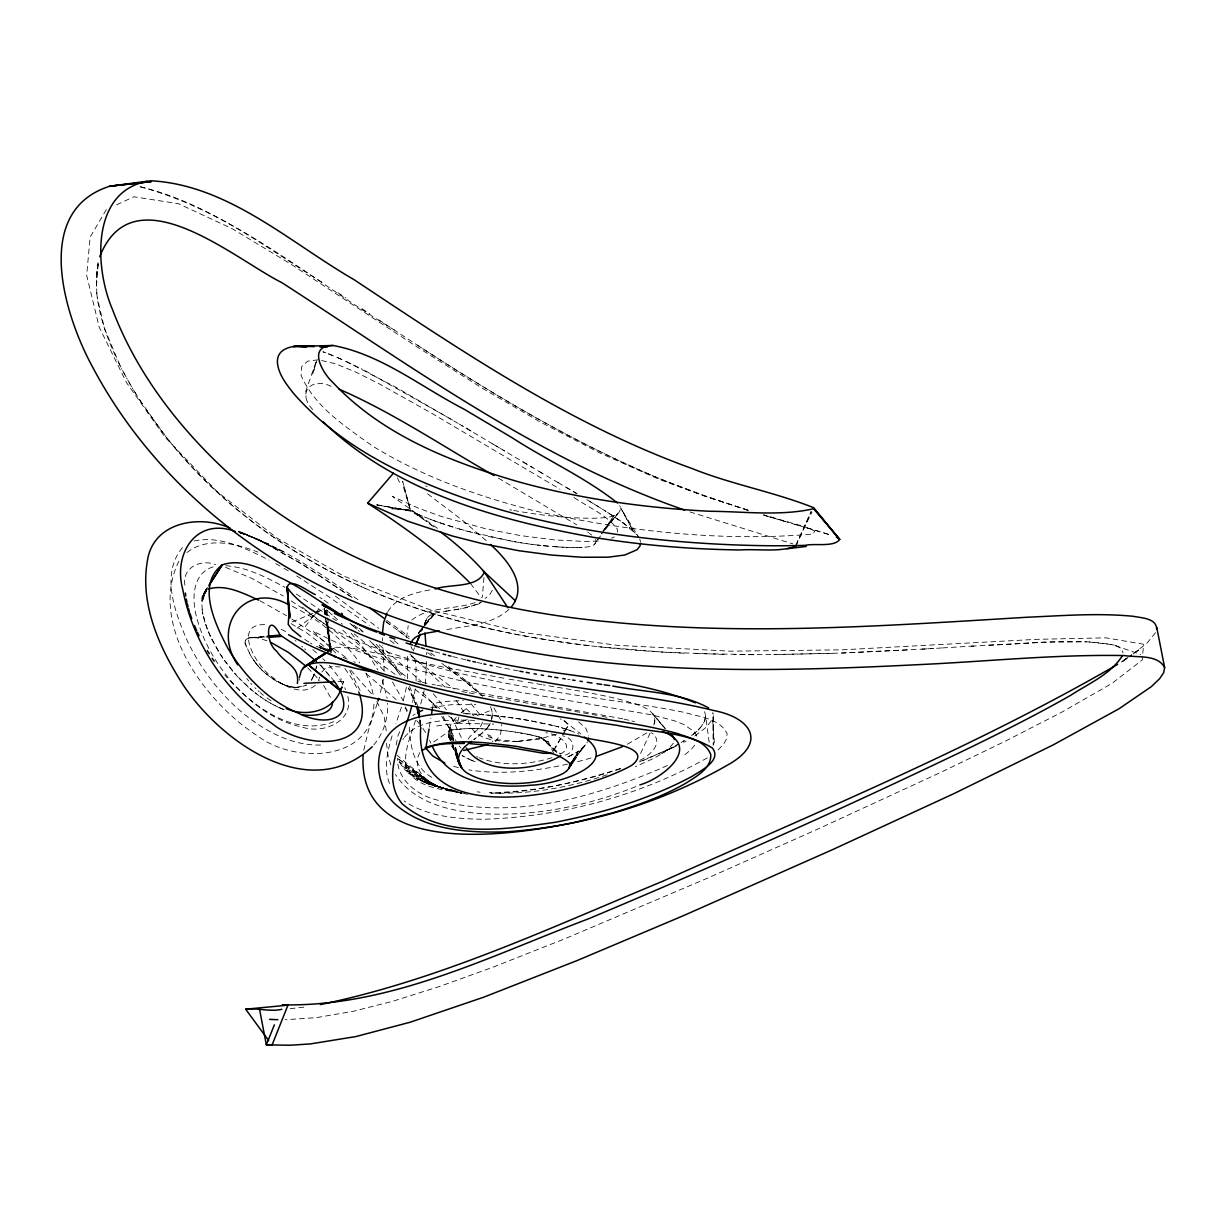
<?xml version="1.0" encoding="UTF-8"?>
<svg xmlns="http://www.w3.org/2000/svg" width="1226" height="1226" viewBox="0 0 1226 1226"><rect width="100%" height="100%" fill="white"/><g stroke="black" fill="none" stroke-linecap="round" stroke-linejoin="round"><path stroke-width="0.75" stroke-dasharray="5 3.75" d="M713.379 715.831L713.271 745.163L712.766 712.735L713.256 714.268M406.496 637.796L408.212 625.75M184.911 585.2C181.831 567.638 200.865 558.704 215.546 564.634M299.236 680.338L299.313 678.652M705.594 716.137L704.674 720.735L701.655 725.991M384.182 671.465L382.849 645.029M416.089 680.721L416.043 667.588L414.526 655.956M596.188 541.264C594.472 548.083 585.032 546.781 579.76 547.516M483.979 577.507L482.293 597.338M407.584 678.806L407.584 654.99M425.008 625.643C424.119 613.352 438.065 612.326 446.846 611.023M396.197 744.964L398.021 735.539L401.224 728.351M461.895 712.475L466.11 708.567L461.083 712.842M98.172 263.82L96.318 287.727M98.157 264.05L96.241 278.838L97.85 264.295M495.457 741.807L500.637 733.899L501.786 724.413M97.988 262.655L96.348 276.678L96.885 294.822M415.292 688.889L412.258 703.908M425.407 683.893L426.801 658.868M383.447 679.189L379.662 695.755M429.345 727.202L430.878 718.053M432.41 708.889L433.314 703.387L446.463 701.379L463.397 700.567M363.754 750.327L368.444 730.344L377.194 703.555M406.434 687.204L403.185 701.226M491.948 718.497L492.316 712.812L490.553 706.528M563.163 730.88C568.895 729.026 568.987 721.884 562.887 720.198M482.462 722.114C480.393 730.252 470.723 733.025 467.458 740.519M424.181 690.667L420.656 704.398M491.289 720.827L492.377 713.915L491.595 709.287M653.841 725.179L655.113 717.823M342.452 684.997L343.694 681.365L343.173 684.92M316.584 360.919L312.599 374.42L316.323 362.176M392.105 735.738C387.401 751.799 382.773 770.112 390.696 785.958M249.169 637.811L245.874 639.589L244.939 642.731M401.438 707.095L395.921 723.83M315.343 670.607L316.66 666.454M316.078 668.277L316.875 665.825M458.953 716.904L457.405 723.171L468.025 719.126M415.476 720.336C411.047 735.002 404.151 750.051 405.775 765.729C412.687 786.908 440.885 789.437 459.428 792.594M315.756 362.528L305.703 391.446L306.056 397.423M654.623 723.524C657.32 708.107 636.355 704.843 625.505 700.904C598.503 693.671 570.78 689.64 543.256 684.89M319.817 677.028L318.346 680.675M314.316 673.733L313.595 675.664M245.215 640.646L245.154 643.512L250.395 655.082M313.963 674.714L313.028 677.013M421.483 630.992L427.246 617.643L421.575 631.068M313.412 676.124L312.415 678.3M413.07 651.205L414.495 647.849M518.659 741.332L541.202 737.837L545.34 741.148L548.022 741.485L540.298 737.362M492.285 590.258L489.71 594.763L485.082 598.472M795.95 546.505L811.152 511.503L797.161 542.091M207.133 588.357L201.708 600.602L202.321 611.376M207.24 587.239L201.708 600.602L206.719 588.863L202.152 596.985L201.892 598.686L206.933 588.587M640.57 753.408L650.745 731.753M312.829 677.457L311.266 680.292L312.201 678.714M795.597 545.493L811.964 512.1M206.535 588.572L202.152 596.985L206.443 589.185M488.883 725.715L490.216 723.325M575.699 756.105C577.691 749.99 584.756 748.059 587.254 742.19M321.81 672.032L325.518 668.093L332.277 666.592M576.389 754.818L578.258 751.477L585.63 744.78L576.71 756.105M1155.551 632.647L1147.337 642.761L1132.456 654.577M206.428 588.894L202.673 595.315L206.796 588.894M553.723 750.281L564.006 732.612M564.941 731.018L567.745 726.206M553.692 750.358L561.983 736.259M562.903 734.68L567.5 726.849M106.325 209.585L90.126 237.139L86.663 275.329L99.214 327.189L126.6 382.757L165.035 437.161L217.324 491.81L277.337 538.291L343.678 576.082L430.479 609.966L522.337 632.371L617.138 645.32L730.313 651.175L842.201 649.826L1037.135 639.313L1105.975 637.842L1143.582 644.248L1142.234 659.986L1111.721 683.587L1061.287 712.459L1004.462 741.592L940.495 772.503L817.926 829.037L707.555 878.138L564.159 939.07L491.718 967.651L440.41 986.179L392.872 1001.228L353.655 1011.205L316.523 1017.626L285.06 1019.756M513.725 510.476C540.39 515.318 567.469 518.383 594.61 518.246C602.794 517.786 623.59 518.184 619.728 505.786M673.304 743.232C664.078 755.277 648.707 760.396 635.451 766.679M387.83 611.697C396.795 596.771 415.185 592.556 431.108 589.691M178.889 561.202C147.626 624.601 205.631 702.774 257.935 736.152C295.772 764.656 375.217 761.729 373.945 700.965M489.542 724.612L486.492 728.995M402.894 739.462L403.63 738.359M597.721 540.068L600.786 535.471L597.323 539.823M601.813 533.938L614.057 515.548L601.445 533.708M577.063 755.952L582.212 748.442L576.68 755.783M488.147 726.819L482.692 732.887L473.834 739.676L485.573 730.052M418.648 633.321L420.932 630.302M422.081 628.8L433.56 613.72L424.043 625.658M305.274 626.609L314.224 614.962M315.343 613.49L319.817 607.667M605.276 529.647L617.766 513.648L602.962 530.689M404.411 737.286C419.001 719.493 444.869 720.214 465.773 720.106M422.863 627.145L418.112 633.106L420.549 630.363M373.777 744.948C383.416 733.439 388.412 718.237 387.569 703.249M204.466 592.235L206.811 589.997M694.774 745.147L691.004 749.745L682.606 756.534M419.844 752.595C409.193 771.215 433.468 788.195 450.019 790.494L415.66 778.02M418.265 633.428L420.687 630.547M425.545 624.785L435.261 613.261L425.453 624.662M182.505 547.547C160.146 574.381 175.226 612.969 187.425 641.121C200.865 668.798 219.822 693.962 243.545 713.655C265.843 731.723 293.673 746.695 323.204 744.918M700.628 727.294L698.238 729.914M602.901 530.873L620.05 511.411M456.256 717.501C450.325 723.263 446.555 732.091 449.237 740.289M594.227 544.666L595.683 543.133M718.099 749.96L723.478 744.335L726.65 738.818L727.125 733.546C719.57 718.467 699.709 717.026 685.288 712.612C661.136 707.617 636.723 704.122 612.326 700.521C552.236 691.816 492.024 682.53 433.36 666.546C387.891 652.033 337.456 639.727 301.657 606.395M315.327 685.242C302.148 696.598 283.022 685.702 271.743 676.629C257.215 667.25 230.932 623.773 265.414 624.57M411.783 620.034C429.682 605.966 454.831 609.95 475.443 602.472M508.989 609.429C491.795 624.877 467.167 625.888 445.559 629.766M696.889 731.217L692.062 735.263M691.541 735.6C698.452 730.313 708.643 721.394 704.536 711.662M646.822 732.872L625.827 745.163M186.934 552.528C207.485 536.482 235.913 543.44 258.027 552.129M315.174 614.563L295.972 629.107M316.645 613.444L322.53 608.954M327.694 650.654L330.637 648.431L335.909 647.205L352.306 648.171L443.306 667.067L506.675 678.729M327.526 650.669L330.637 648.431L327.48 649.979M433.682 742.006L450.586 730.206L467.78 728.566M1121.867 661.902L1127.92 657.718M1121.637 661.979L1127.828 657.749L1122.863 661.044M327.204 651.818L333.319 647.635L327.235 651.65M412.947 715.478L415.139 714.053M694.851 735.922L706.559 727.049L712.628 719.003L714.589 745.73M707.31 757.883C639.466 795.889 561.477 816.777 483.78 819.259C456.562 818.876 427.23 816.623 404.028 800.93M560.374 754.005C577.048 745.577 555.914 733.332 545.876 732.796M329.61 651.098L335.909 647.205L329.411 651.175M681.166 742.481L684.369 740.581L680.154 743.14M639.941 760.273C649.688 756.059 664.844 741.883 651.542 732.796M565.355 755.063C577.124 751.615 574.228 737.837 563.148 735.968M661.412 753.729L677.963 744.381L665.503 751.002L673.472 746.849M333.855 721.67C292.677 737.899 250.441 704.337 224.787 674.99M683.756 742.328L686.131 741.04M448.578 715.892L457.221 723.217L466.738 719.754M478.63 603.943L481.19 602.257L468.945 607.176M667.48 765.53C594.901 797.482 509.188 822.294 430.663 798.157C413.79 792.149 396.994 777.698 397.469 758.358M671.174 748.044L642.547 760.84M676.246 746.174L638.869 762.036M568.941 756.519L578.258 751.477L567.255 757.239M116.654 204.788L133.864 196.773L178.414 203.685L232.005 228.603L289.903 263.529L417.346 347.127L482.63 388.443L540.743 422.25L599.729 452.93L658.837 479.228L705.027 496.346L747.584 510.047M478.14 604.188L460.286 608.893M611.422 538.168L614.425 536.927M635.85 786.617C586.043 806.524 531.762 817.19 478.063 813.42C447.735 810.692 412.718 801.896 395.477 774.372M312.845 613.398L291.298 622.241M314.561 612.693L323.112 609.169M556.619 734.144L538.091 739.37L517.663 741.378M213.125 566.872C191.394 573.416 191.731 600.97 197.049 618.808C203.439 642.194 216.052 663.557 231.775 681.871C250.487 703.126 274.593 721.44 302.807 727.263C323.419 734.374 355.739 720.597 347.31 694.881M476.914 715.708L489.373 710.942M607.131 774.786C569.538 787.444 529.678 794.663 489.925 792.946M552.006 757.729C528.697 764.871 502.445 766.648 479.335 757.821M620.402 768.84C578.059 782.632 533.908 792.042 489.266 792.701M620.525 768.457C578.749 781.989 535.41 791.95 491.381 793.605M590.993 758.036L576.557 762.005M457.298 723.217L493.771 724.122M430.77 707.693L450.861 704.735L475.841 704.659M436.655 726.007L457.421 723.11M248.464 638.026L264.893 636.938M567.469 764.166C535.226 771.2 501.649 775.062 468.822 769.882M467.535 607.498L455.965 609.598M194.152 540.972C220.527 535.272 246.165 548.804 269.138 560.098M458.83 609.138L453.16 610.042M445.666 611.222L454.555 609.812M448.057 610.824L449.298 610.64M249.92 637.643L265.414 636.309M318.132 359.785L307.619 361.195L301.688 366.62L301.075 375.34C314.699 406.986 345.41 426.449 372.306 445.85C422.357 476.822 478.355 496.499 535.134 510.981C625.95 531.119 720.076 542.015 813.007 534.076L814.784 530.965L803.735 526.521L763.675 514.767M456.608 729.163L450.586 730.206L441.452 716.015M303.818 1007.174L289.137 1008.783M973.812 646.01L939.407 648.11M927.867 648.799L942.258 647.941M971.283 646.163L1044.108 642.271L1086.374 641.857M921.983 649.136L933.706 648.462M988.8 645.106C1030.453 644.048 1073.011 637.305 1114.311 645.121M459.597 728.949L471.688 728.52M924.925 648.968L841.695 653.044L773.698 654.653M907.071 649.979L841.695 653.044M338.008 681.641L343.678 681.35L340.828 678.698M265.214 636.953L250.702 637.52L257.766 637.918L267.743 640.999M598.196 541.049L585.522 541.494L554.642 539.93L520.406 535.578L486.078 528.881L441.268 516.437L418.679 508.269L392.535 496.453L437.498 528.36M518.429 741.592L496.837 739.707L489.465 737.132L486.538 734.006L490.752 736.09L492.791 741.73M832.117 653.381L763.844 654.699L693.947 653.596M517.05 741.638C499.779 741.531 473.251 741.224 468.255 720.459M582.105 547.424L573.262 547.578M469.037 728.535L475.872 728.566M296.769 687.418L306.469 685.028L300.799 687.081L294.899 687.342M577.277 547.578L568.91 547.486M753.929 654.715L734.052 654.577M473.067 728.535L480.255 728.704M571.837 547.547L558.964 547.011M724.06 654.423L663.664 652.171L597.997 646.7M477.282 728.596L484.914 728.918M463.213 713.609L470.064 713.869M296.156 687.403L292.922 687.142M567.393 547.424L551.93 546.505M465.849 713.685L476.592 714.237M469.727 720.214L476.577 720.551M481.803 728.765L489.726 729.225M1089.408 641.98L1112.733 644.692L1140.686 654.485M683.878 653.197C577.354 648.324 469.543 632.846 370.804 590.794M547.486 741.669L543.409 739.692L557.784 752.166M472.194 713.976L483.519 714.743M486.492 729.01L494.737 729.623M335.541 666.622L339.954 666.99M557.217 546.903L542.965 545.677M478.891 714.39L490.584 715.356M225.814 565.722C247.1 567.224 266.563 577.415 284.999 587.392M491.381 729.347L499.871 730.114M485.833 714.927L497.909 716.107M410.434 510.384L392.121 508.744L410.434 510.384L417.468 514.046M548.359 546.198L537.478 545.064M496.438 729.776L505.112 730.696M493.021 715.586L505.388 716.98M294.24 687.296L290.899 686.79M501.618 730.298L510.338 731.355M541.141 545.478L531.915 544.375M477.236 791.843L480.071 792.18M500.377 716.382L513.066 717.976M589.507 645.719C509.403 636.187 429.59 618.088 356.046 584.235M535.639 544.85L526.291 543.608M506.844 730.911L515.548 732.106M410.404 510.414L402.618 481.174L410.541 510.491L390.604 507.809L410.541 510.491L418.127 515.533M507.947 717.287L520.82 719.11M530.046 544.129L520.636 542.75M512.07 731.6L525.617 733.822M515.656 718.344L528.59 720.367M467.78 794.218L464.547 793.712M524.406 543.333L514.981 541.831M567.715 679.311L570.167 679.694M517.28 732.366L530.291 734.788M518.751 542.459L484.822 535.777M523.395 719.509L551.547 725.041M541.769 684.629L525.51 681.917M522.582 681.426L508.545 679.051M292.263 687.035L288.8 686.315M139.994 186.781C207.501 202.612 263.82 246.227 321.779 282.087M376.719 504.836L410.725 510.614L389.653 507.227L410.541 510.491L402.588 484.255M513.096 541.509L464.593 530.582M480.01 694.866L600.234 715.861M451.045 789.927L446.8 789.13M531.18 720.827L558.811 726.926M469.175 692.905L476.393 694.207M461.972 691.556L467.367 692.567M518.307 670.928L493.664 666.07M509.664 509.725L511.686 510.108M426.341 783.23L461.405 793.161L451.153 790.816M437.069 685.319L622.731 718.804M432.042 684.323L435.399 684.997M422.372 682.376L427.016 683.326M417.729 681.426L420.825 682.07M527.211 734.144L534.628 735.784M456.348 791.061L440.839 787.812M453.436 790.448L435.536 786.387M140.576 186.812C235.392 212.665 311.588 280.126 394.312 330.009M602.058 716.214L607.376 717.379M481.787 663.511L476.96 662.438M444.716 788.701L442.647 788.241L456.869 791.444M321.564 360.551L335.311 363.678L356.076 372.229L378.681 383.554L431.782 413.3L559.93 489.128M290.21 686.652L286.639 685.686M453.283 790.555L430.648 784.824M406.036 510.169L412.656 511.702M531.793 735.11L537.923 736.657M624.08 719.126L629.352 720.382M465.926 659.864L452.302 656.492M481.067 534.888L455.49 527.916M460.731 792.64L437.268 786.877L439.046 787.353M464.363 793.513L432.119 785.33L422.372 781.529M631.926 721.026L634.501 721.685M553.999 725.639L564.742 728.688M535.961 736.121L539.746 737.194M461.405 793.161L432.119 785.33L433.82 785.866M458.417 767.675L452.379 765.928M439.69 653.136L432.87 651.221M798.708 525.479L831.58 535.302M794.463 524.268L802.815 526.659M807.627 528.038L812.179 529.341M288.079 686.131L284.401 684.92M796.609 524.881L765.346 515.686M815.075 530.168L830.646 534.98M780.518 520.207L785.36 521.617M461.528 529.709L439.782 522.797M538.551 736.841L540.85 737.531M775.552 518.736L763.216 515.043M561.186 727.6L568.174 729.807M331.127 386.313C311.465 376.888 296.508 392.305 312.691 409.576M239.867 532.728C284.08 547.057 322.116 575.086 360.061 601.062M239.652 532.743L246.778 534.965L239.576 532.452M748.565 510.506L708.858 497.358L670.101 482.875M747.737 510.246L699.954 494.185L660.416 478.952M452.517 527.011L436.41 521.602M565.937 729.056L574.504 732.183M291.098 623.651L307.174 633.229L329.779 650.791M225.538 567.332L251.928 578.411L283.329 596.051M559.163 753.025L560.742 753.913M450.019 790.494L418.848 779.797M689.886 511.901L792.854 543.884M285.888 685.457L282.133 684.016M239.376 532.498L253.613 537.54L238.242 531.67M438.586 522.368L432.625 520.207M470.999 760.151L475.09 761.668M325.825 352.812L322.944 351.785L334.575 356.26M569.247 730.175L575.025 732.443M435.445 521.249L427.43 518.215M429.177 784.303L427.736 783.766L457.313 792.333L423.583 782.081L412.043 775.675M1115.767 645.581L1121.07 648.462L1123.047 652.876M430.832 519.533L419.445 514.92M425.728 485.956L427.031 486.461M238.35 531.808L260.709 540.497L238.258 531.302M323.587 649.443L328.829 651.481L323.741 649.428M353.64 661.703L355.371 662.362M328.706 353.9L343.556 360.183M239.285 531.471L284.095 552.129L242.38 532.682L268.571 544.114L238.15 531.318M319.572 647.711L324.875 649.811M283.65 684.629L277.474 681.733M424.288 516.958L425.82 517.587M667.113 481.68C577.89 445.467 494.921 395.799 414.511 343.265M324.17 649.382L329.457 651.527L322.637 648.723M316.4 646.317L325.013 649.826M347.295 659.144L342.989 657.335M656.722 477.42C557.983 435.935 467.091 378.451 378.144 319.342M472.945 760.902L462.064 755.584L469.083 759.323M424.962 782.663L423.583 782.081L453.436 791.414L419.966 780.38L421.162 780.962M408.81 773.192L444.057 788.594C427.567 782.341 405.04 777.636 398.174 758.848L429.146 781.498L399.768 762.357L431.889 783.153L401.975 765.943L435.199 784.901L404.948 769.56L439.184 786.724L408.81 773.192L410.388 774.464M337.533 357.517L361.931 369.087M420.058 515.196L417.851 514.215M418.848 514.659L417.085 513.863M279.605 707.862L285.428 710.283L275.053 705.67M365.869 588.649C291.696 556.144 224.143 507.441 172.437 444.885M281.367 683.664L275.114 680.384M577.645 733.531L578.687 734.022M560.159 718.85L561.293 719.386M281.183 629.336L287.053 632.187M346.606 361.593L396.029 387.355L462.616 426.05M292.447 606.395C318.99 619.391 342.636 638.884 359.785 663.021M351.188 581.967C279.252 547.93 214.228 498.338 164.958 435.613M278.103 707.172L270.333 703.111M263.421 542.26L260.479 540.789L299.588 562.611L354.13 598.855M328.997 650.945L319.189 645.581L321.994 647.313M476.699 756.549L478.002 757.208M260.035 600.801L286.501 615.728M364.98 370.65L452.486 420.043M266.364 543.746L305.504 566.274L353.87 598.671M273.49 704.858L265.49 700.199M275.681 563.669L282.332 567.347M321.748 646.945L326.683 649.857M417.729 779.2L416.641 778.587L446.846 789.544L413.744 776.824L414.695 777.422M276.678 681.304L270.379 677.242M329.104 651.328L327.74 650.516M539.026 471.366L560.634 484.086M557.999 482.523L576.465 493.434M542.061 473.159L502.875 449.957M522.95 461.865L532.973 467.796M565.922 487.197L576.971 493.741M498.415 478.155L576.71 524.835M283.972 568.328L288.907 571.255M459.244 424.043L472.776 432.088M492.837 444.011L506.215 451.95M466.003 428.058L499.534 447.98M586.886 499.672L599.437 507.303M268.739 702.192L260.479 696.843M589.461 501.219L605.889 511.303M310.439 643.068L311.956 643.987M574.151 497.587C588.71 507.733 606.732 514.568 617.429 529.295L617.49 532.084M296.34 594.028L336.276 620.678M601.813 508.775L621.092 521.173M296.707 575.959L327.664 596.005L369.302 625.275M607.621 512.391L630.164 528.008M274.317 679.909L265.751 673.58M291.252 601.001L304.339 609.46M291.819 619.069L317.534 636.432L347.617 658.806M308.937 642.117L303.466 638.531M271.084 700.797L264.555 696.169M337.855 292.662L345.901 297.979M361.992 308.646L370.053 313.979M305.642 610.318L396.933 675.633M319.771 597.399L321.963 598.855M263.82 699.111L255.376 693.073M578.672 721.915L585.997 728.581L588.725 735.968M414.281 512.882L421.621 517.985M431.782 777.315C412.901 766.664 409.867 743.937 409.254 724.397M335.372 596.158L378.681 628.248M324.154 600.342L330.668 604.985M419.277 516.33L426.525 521.51M422.817 518.828L434.433 527.364L429.1 523.395M622.685 522.291L637.213 535.042M427.583 493.787L462.892 520.652L487.228 541.463M587.714 532.069L588.587 532.712M386.067 621.766L405.867 636.325M386.757 620.295L409.208 636.846M385.914 621.659L391.355 625.628M398.174 758.848L426.847 779.874L397.086 755.354M398.128 630.608L409.729 639.19M390.098 640.478L394.527 643.742M258.809 695.648L250.15 688.828M411.062 656.048L454.11 689.119M353.808 625.076L363.034 632.08M427.705 652.63L431.552 655.527M430.709 652.968L435.169 656.339M269.597 676.675L263.498 671.572M354.191 633.949L406.771 677.196M415.078 689.318L440.624 709.272M589.43 533.341L591.637 535.088M441.866 663.358L451.137 670.469M445.927 666.454L458.371 676.093M448.44 666.515L470.232 684.047L482.875 695.862M564.175 720.965L580.848 733.945M453.651 672.415L464.746 681.166M460.562 677.84L470.447 685.794M263.483 695.326L260.249 692.644M466.723 682.759L479.948 693.855M379.263 644.876L421.422 681.656M253.629 691.694L239.668 678.959M349.992 623.39L353.44 626.225M366.222 673.641L396.105 699.556M394.174 640.692L399.477 645.06M326.361 609.889L327.756 611.069M342.682 630.179L366.835 652.094L383.983 670.791M472.194 687.234L482.707 696.353L481.328 695.096M351.709 624.8L359.417 631.405M295.144 640.493L296.033 641.244M328.522 611.697L332.966 615.529M312.783 649.627L317.917 654.056M355.172 627.681L356.904 629.168M409.959 653.964L444.839 687.004M333.932 616.371L340.169 622.134M301.749 646.194L302.684 647.037M264.985 672.921L261.322 669.457M248.434 687.326L234.503 673.335M359.295 628.279L364.444 632.953M631.528 529.172L638.823 537.356L620.8 508.392L632.831 530.352L620.126 506.476M258.088 690.713L259.161 691.679M304.722 648.891L305.734 649.811M307.726 667.833L319.925 680.675M466.11 708.567L474.033 716.076M369.608 640.723L377.731 648.646M341.226 623.145L342.345 624.218M262.762 670.883L259.238 667.25M556.757 752.58L541.693 737.899L556.941 752.687M471.014 703.663L481.588 716.735M319.787 664.584L332.69 679.204M254.931 687.679L255.973 688.721M373.194 644.094L381.976 653.06M322.775 658.607L324.982 660.783M404.902 707.984L407.369 710.452M350.82 670.162L371.693 693.947M376.229 644.34L392.044 661.58L404.411 677.963M422.663 692.322L437.038 708.23M379.171 650.117L385.975 657.412M260.617 668.737L257.261 664.982M351.096 633.183L367.095 652.554L377.899 669.963M237.951 677.15L224.481 660.676M383.34 654.515L389.715 661.657M433.36 693.839L446.509 709.823M335.939 653.106L312.967 631.114L335.679 642.194L359.233 651.742L417.147 670.04L457.007 679.848L503.671 689.38L652.14 714.911L674.545 720.827L683.817 724.505L694.498 731.907L696.843 736.182M250.763 683.28L251.79 684.414M470.523 583.561L481.328 597.736M329.258 665.304L337.886 676.001L343.862 685.916M665.304 728.505L652.876 713.838L665.044 728.52M387.247 658.822L393.209 665.841M320.997 665.381L331.556 678.56M258.563 666.5L255.406 662.668M662.822 726.053L654.485 716.183L654.853 716.995M416.733 720.597L421.468 726.451M390.91 663.067L396.442 669.917M232.756 671.327L219.806 653.749M248.755 680.951L246.778 678.53M460.792 747.921L459.26 745.929M169.908 441.804L144.254 407.063M493.863 707.846L501.036 720.597M256.632 664.216L252.173 658.055M394.312 667.205L399.431 673.902M453.497 748.136L452.042 746.144M162.552 432.502L138.017 397.423M344.858 668.446L352.306 679.204L358.452 691.234M397.454 671.25L402.189 677.825M456.44 700.736L465.037 713.869M254.824 661.902L250.809 655.803M323.587 685.395L331.326 698.789M422.847 728.321L425.974 733.102M392.489 681.932L403.231 700.828M222.871 658.393L211.623 639.144M349.732 670.53L360.367 690.866M443.107 716.428L455.98 740.642M142.139 403.844L132.132 387.768M433.314 703.387L436.364 708.122M376.826 701.456L384.167 716.704L386.267 730.742M136.009 394.205L126.63 378.144M251.698 657.289L248.924 652.263M218.335 651.404L208.297 631.727M451.429 717.256L462.417 739.753M452.103 746.327L453.988 749.53M451.98 745.852L453.881 749.101M130.262 384.566L121.527 368.582M451.888 745.898L453.697 749.209M409.53 686.315L417.668 705.732M124.883 374.941L116.868 359.111M547.991 741.056L553.585 753.193M365.869 673.089L370.85 684.69L373.424 695.464M119.933 365.409L104.517 328.476L97.206 297.397M595.56 539.21L596.112 540.605M412.457 649.841L411.001 646.546M397.454 477.849L400.243 483.979M115.397 355.969C105.942 335.081 98.249 312.998 96.456 289.995M429.514 740.09L430.908 743.217M210.443 636.662L205.616 624.509M413.177 697.548L408.442 687.939L415.875 704.552M246.702 647.221L244.985 642.93M453.62 747.569L451.383 742.435L453.405 747.676M344.736 687.771L345.548 689.671M639.742 539.149L640.493 541.647M451.122 740.197L448.41 733.148L451.03 740.259M451.812 741.96L453.835 747.247M414.143 699.908L416.196 705.732M207.332 629.306L203.102 615.421M382.359 679.817L387.155 698.406M451.689 742.036L453.651 747.37M390.849 764.963L387.968 755.078L386.496 743.293M405.545 706.912L407.185 712.551M204.865 622.134L202.489 612.372M453.605 740.458L450.172 726.19L453.589 740.489M202.872 614.379L201.83 607.575M419.69 719.769L420.549 725.654M324.43 609.874L325.809 619.099M326.085 620.938L330.805 652.309M324.277 609.69L325.641 618.915M325.917 620.77L330.576 652.171L325.488 617.214M324.798 610.196L325.334 613.874M324.154 608.019L325.227 615.375M324.538 608.372L325.319 613.858M709.18 742.328L705.578 715.494M325.947 614.609L325.442 610.809L325.932 614.594M420.028 721.808L420.579 726.114M326.714 615.253L326.055 609.629L326.698 615.222M331.158 652.692L327.603 622.731L330.805 650.669M420.61 725.869L420.196 720.811M327.036 610.456L327.572 615.958M327.74 617.797L330.974 650.853M420.319 722.512L420.993 730.006M420.15 720.014L420.748 727.064L420.426 723.57M420.334 722.42L420.257 721.24L420.487 724.704M426.479 652.615L426.602 654.699M382.573 641.045L382.435 637.857M207.025 589.001L201.631 602.717L207.041 589.093M1128.089 657.412L1121.989 661.657L1128.119 657.397M1138.724 649.979L1129.606 656.339L1138.724 649.979M389.791 507.227L376.903 504.913L389.791 507.227M326.53 650.117L319.618 647.313L326.545 650.117M450.632 740.719L448.394 735.585L450.54 740.765M451.766 739.814L448.731 730.788L451.674 739.86M452.854 740.703L449.329 728.413L452.777 740.749M330.928 652.431L326.944 622.164L331.02 652.538"/><path stroke-width="1.5" d="M382.42 633.413L383.677 622.302L387.094 613.015M315.297 594.533C309.795 592.694 288.876 575.913 287.252 587.683L288.907 614.441L288.202 624.371L292.217 629.704L300.86 636.708M1156.654 629.352C1156.792 618.119 1141.299 617.935 1133.284 616.31C1097.96 612.816 1062.39 615.728 1027.051 617.245C887.67 625.643 747.523 635.942 608.157 621.766C468.271 608.74 324.507 565.201 220.803 466.171C174.567 422.112 135.029 369.363 112.394 309.243C94.371 267.437 90.54 188.252 151.028 180.789C228.266 184.911 289.719 242.503 353.9 279.574C461.39 350.881 569.676 424.487 691.878 468.455C731.37 484.362 774.02 491.933 813.374 507.595L838.86 538.566L813.374 507.595M363.126 754.894C357.027 859.257 512.637 835.504 575.898 822.171M299.42 677.38L301.289 670.714L304.4 666.699L326.162 653.167M640.6 543.195L639.972 546.03L637.03 549.738L624.862 554.995L608.525 557.171L582.089 557.263L551.853 555.087L518.981 550.735L481.941 543.532L452.348 536.007L407.676 521.173L367.631 503.166L393.439 473.19M795.996 546.183C779.169 552.497 758.587 548.758 740.504 549.953C691.158 549.355 641.811 545.264 593.093 537.279C496.837 519.916 395.446 491.687 323.312 421.928M429.054 729.041L425.989 747.37C455.643 737.73 487.565 742.895 517.816 746.573C535.011 750.818 556.282 750.573 569.646 763.308C570.856 772.687 557.968 775.522 551.21 778.249C538.153 782.173 524.421 783.69 510.813 783.537C496.622 783.123 481.91 781.177 469.282 774.265C459.26 769.576 456.317 757.699 455.29 747.63L459.183 763.629L455.244 749.546M431.491 714.375L432.41 708.889M410.664 643.267C415.139 632.739 429.713 633.29 439.199 630.762M588.603 738.113L587.852 740.856M411.798 705.594C404.871 736.274 378.941 774.204 402.005 803.689C443.398 839.442 505.097 829.358 554.964 822.324C602.165 813.129 649.029 799.321 691.602 776.625C700.245 771.001 722.237 760.595 712.352 747.983C683.939 730.911 648.6 731.999 616.939 725.317C522.46 711.463 426.066 697.793 338.361 657.979M378.037 700.965L378.865 698.345M288.554 634.7C382.926 685.748 492.07 700.46 596.602 717.685C623.636 722.16 650.853 726.19 677.319 733.5C689.303 737.776 705.624 741.209 710.758 754.496C711.509 768.533 696.291 776.395 686.192 783.046C662.699 796.44 637.03 805.559 611.207 813.298M418.051 712.643L418.924 709.977M99.735 256.663C133.542 171.165 234.595 259.069 281.827 282.639C411.277 366.038 537.662 459.244 684.552 510.047M341.763 687.204L340.813 689.763M282.424 1004.845L287.941 1005.182L272.003 1045.165L266.394 1044.858L289.934 1045.242L310.347 1043.924L355.724 1036.598L410.312 1022.178L483.902 997.121L577.124 960.556L683.112 915.807L832.745 849.557L954.089 793.544L1053.272 744.856L1118.97 708.797L1151.245 686.713L1159.658 678.652L1163.673 672.691L1164.639 667.542L1156.746 627.344M266.394 1044.675L274.379 1024.829M420.089 634.363L415.875 644.462L420.15 634.424M1122.51 655.512C1110.787 674.361 1088.642 683.526 1070.681 695.311C1038.652 713.593 1005.688 730.16 972.586 746.389C846.262 807.275 718.13 864.391 588.848 918.672C490.17 955.897 390.466 1007.144 282.44 1004.83M511.349 606.947C529.126 585.231 506.706 559.163 490.446 544.497M340.23 691.142C331.817 711.892 305.197 717.164 286.148 708.536M340.215 690.131L309.764 666.024L340.123 690.667M568.91 768.441L573.155 760.733M575.454 756.488L569.86 766.48L576.036 757.469M560.864 755.645C536.084 771.185 484.285 775.997 466.294 748.059M342.115 687.265L340.491 689.686M208.849 585.691L222.243 564.849C243.591 557.6 265.521 570.918 284.371 579.561C315.864 595.989 342.836 620.433 376.826 632.156M209.401 584.618L222.243 564.849C195.777 584.833 215.73 625.199 227.867 648.247C244.403 676.032 268.341 700.751 298.592 713.256C331.005 729.547 359.8 715.356 333.426 680.215M575.561 757.254L570.029 764.595L575.592 757.515M372.26 746.711C307.818 807.244 215.025 737.929 179.241 678.729C157.817 644.002 140.101 602.533 147.381 560.956C152.944 521.954 199.7 514.138 230.258 528.222M308.63 665.136L318.898 657.335M268.724 1040.675L245.675 1009.197C257.475 1007.695 269.781 1012.078 281.873 1009.304M471.581 741.301C464.93 745.975 456.976 752.917 458.708 761.944M422.25 750.419C434.602 742.818 450.003 743.692 463.98 743.446M302.684 668.507L324.139 653.902M324.185 653.657L304.4 666.699L324.89 654.025M1117.622 664.385C971.912 748.611 815.612 812.654 662.316 881.433C550.474 927.607 439.521 980.08 320.354 1004.584M306.669 665.074C327.74 657.688 350.268 668.752 371.34 671.496M417.499 712.72L420.043 711.448M639.865 784.87C662.04 778.755 702.896 746.956 662.515 731.401M420.932 711.049L422.709 710.298M622.425 746.695L596.173 756.442M208.834 588.909C226.013 584.005 243.361 593.399 258.717 600.142M435.138 588.986C449.605 583.637 477.818 588.572 484.347 571.975C471.106 557.002 456.087 543.501 439.965 531.578M610.272 813.451L577.446 821.834M463.704 750.465L487.871 744.626M552.19 753.408L543.149 753.224M147.105 181.264L109.804 186.214C31.432 210.949 64.748 316.523 92.9 367.601C146.691 469.022 237.583 548.344 341.288 596.051C521.985 677.288 725.669 674.361 919.485 664.599C987.85 661.442 1056.153 654.224 1124.656 655.588C1137.422 657.78 1157.482 654.148 1164.639 667.542M786.939 548.758L806.264 546.444M151.013 181.709L109.804 186.214L143.549 182.444M147.289 182.046L151.028 181.663M245.675 1009.197L287.987 1005.167M267.253 636.156L280.126 635.099L301.657 649.32L316.523 661.488M269.597 1019.388L270.961 1019.434M117.374 185.203L122.891 185.019M303.941 683.311L334.223 681.825M333.104 345.502C306.577 345.686 322.515 373.179 332.982 382.573C382.144 435.184 451.965 462.585 519.717 482.155C581.584 499.197 645.489 507.916 709.502 511.273C743.921 511.457 779.951 516.33 813.604 508.759L839.779 539.363C834.216 547.455 814.892 543.103 805.283 545.34C777.284 546.229 749.255 545.647 721.271 544.313C638.577 540.145 555.838 528.176 476.929 502.491C409.208 479.795 340.997 447.934 293.336 393.148C286.348 384.213 278.593 374.482 277.413 362.789C276.386 343.847 301.948 345.226 314.239 346.514L293.366 346.529L333.104 345.502C381.117 354.329 421.07 387.002 463.643 408.948L511.947 437.636C546.581 460.072 584.955 477.297 617.414 502.936M267.023 636.876L281.536 636.325L268.586 636.8M452.011 713.486C432.257 713.93 410.48 715.509 394.588 728.658C371.018 748.412 374.436 788.716 398.419 806.846C428.395 830.753 469.297 832.929 506.047 831.841C583.116 826.462 659.803 803.904 726.865 765.468C768.043 742.971 751.369 717.792 714.053 710.59C658.132 696.766 600.449 692.215 543.854 682.039C481.036 671.342 418.112 658.055 359.003 633.719C333.763 621.613 304.339 611.054 287.252 587.683L289.872 615.942M319.848 346.651L327.419 346.682M319.909 346.575L327.449 346.636M277.827 1019.695L271.099 1019.45M469.665 743.615L506.798 746.925L542.643 753.132M299.144 346.391L306.485 347.28M302.01 714.681C311.864 716.26 332.583 715.708 332.553 701.916M604.111 684.767L609.644 685.579M612.77 686.039C644.738 692.322 679.556 692.031 708.643 707.954M592.066 683.005L587.239 682.284M596.893 683.71L601.705 684.414M579.959 681.196L582.381 681.549M572.634 680.078L575.086 680.445M562.78 678.545L565.247 678.928M554.734 677.258L557.953 677.779M548.298 676.2L551.516 676.737M541.187 675.005L543.562 675.403M534.076 673.779L536.452 674.193M526.184 672.369L529.341 672.936M342.928 691.525C421.422 708.505 500.331 723.539 579.653 736.259C586.84 740.519 659.128 744.412 631.543 765.453C578.994 794.862 412.411 833.052 420.763 727.554M519.885 671.22L523.027 671.802M490.078 665.304L492.162 665.749M483.856 663.971L485.925 664.415M472.822 661.488L475.581 662.117M235.3 531.486C196.083 516.897 173.127 553.754 182.689 589.108C192.957 643.144 226.074 692.874 271.85 723.371C303.895 749.96 379.401 753.009 358.85 692.215M467.305 660.201L470.064 660.845M341.426 691.234L340.491 690.943M448.348 655.466L450.984 656.155M443.107 654.071L445.728 654.761M426.081 649.244L432.87 651.221M421.024 647.711L424.395 648.738M414.311 645.627L419.338 647.205M412.641 645.091L406.082 642.945M389.653 637.152L394.895 639.068M379.37 633.183L384.489 635.191M339.173 389.209C393.423 412.84 442.693 446.279 493.94 475.504M288.861 604.801C245.476 580.603 210.949 625.628 237.737 664.921M444.885 763.093L432.778 755.998L425.146 747.446M270.456 642.163L288.325 652.355L305.581 665.871M334.039 655.91L336.2 656.952M836.27 537.157L837.465 537.739M667.342 732.596L672.89 735.906L674.438 739.6M334.361 613.383C379.217 635.175 428.012 647.435 476.5 658.055C548.405 677.089 626.088 674.898 695.418 702.835M327.694 652.753L331.894 654.868M584.189 736.933C624.386 765.821 552.972 784.701 531.548 785.161C495.549 788.808 448.471 783.537 432.15 745.96M367.708 503.258C403.308 526.352 439.414 552.006 469.665 582.626M335.173 612.188L322.04 604.786L325.396 606.901L328.645 607.253L341.763 616.203M838.446 538.291L839.779 539.363M336.675 613.23L338.284 614.379M369.639 607.897L383.937 618.241M341.502 613.261L342.56 614.103M482.63 570.381L515.426 600.832M280.126 635.099C266.87 608.832 264.004 642.041 276.8 651.328C285.244 664.048 299.88 665.963 297.366 683.495M333.748 655.466L335.342 657.167M212.159 658.255L214.198 661.212M484.025 571.561L507.962 607.851M209.202 653.703L207.271 650.592M199.087 635.758L197.463 632.355M196.681 630.654L194.444 625.521M463.964 743.278L463.198 741.546M456.256 754.588L461.987 768.411M455.612 752.687L460.853 766.894L455.995 752.457M191.762 618.64L189.999 613.49M455.198 750.756L459.888 765.285L455.873 751.247M416.61 706.835L419.323 717.731M189.463 611.774L188.498 608.448M188.068 606.855L187.272 603.667M418.097 707.371L419.553 714.789M186.919 602.104L186.291 599.024M259.651 1009.795L266.287 1044.583M185.77 595.989L185.371 593.032M286.93 586.687L288.754 605.092M289.106 608.77L290.026 617.965M425.989 646.286L424.978 632.968"/></g></svg>
